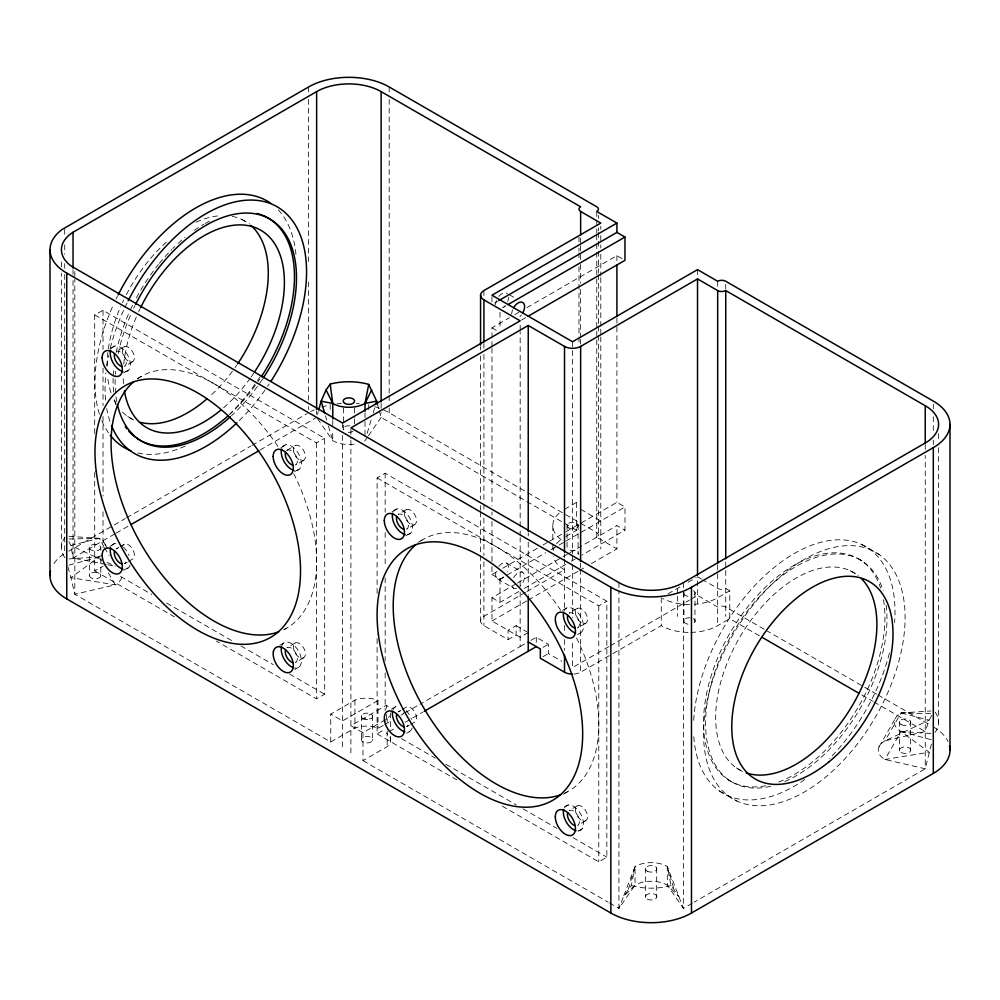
<?xml version="1.0" encoding="UTF-8"?>
<svg xmlns="http://www.w3.org/2000/svg" width="1000" height="1000" viewBox="0 0 1000 1000"><rect width="100%" height="100%" fill="white"/><g stroke="black" fill="none" stroke-linecap="round" stroke-linejoin="round"><path stroke-width="0.75" stroke-dasharray="5 3.75" d="M61.413 547.612L61.425 273.163M61.425 266.925L61.425 259.125M520.163 592.075L520.15 646.587L419.975 704.262M520.163 585.837L520.163 537.513M520.163 535.95L520.163 528.15M520.163 526.6L520.175 331.737M520.175 330.175L520.188 322.375M609.5 902.938L618.925 908.388L623.413 896.7L631.35 885.487L635.05 866.5A22.8 13.162 0 0 1 667.3 866.5L683.413 908.388L692.875 902.925M931.388 744.1L925.25 768.763L694.225 902.15M317.462 414.438L318.275 411.488M628.375 889.3L635.05 866.5L635.05 885.113L618.925 908.388L618.925 590.4M367.163 433.35L371.475 418.725M373.2 412.863L375.35 405.55M930.962 733.475L901.062 731.538L929.175 752.212L884.938 759.463L901.062 731.538A22.8 13.162 0 0 1 901.062 712.925L929.175 720.163L884.938 740.85L925.25 731.538L929.175 720.163L932.487 713.713L901.062 712.925L884.938 740.85A22.8 13.162 0 0 0 884.938 759.463L925.25 768.763L925.25 455.462M635.05 866.5L623.413 896.7L635.05 885.113A22.8 13.162 0 0 1 667.3 885.113L678.938 896.7L671 885.487L667.3 866.5L667.3 885.113L683.413 908.388L683.413 590.4M879.038 746.75L895.163 718.825M367.55 436.987L365.012 440.662A22.8 13.162 0 0 1 362.762 441.8M368.4 435.763L381.125 417.4L381.125 412.713M101.1 555.638A22.8 13.162 0 0 1 99.138 556.925L70.888 577.675L74.812 594.25L330.75 742.013L354.938 728.05A20.412 11.787 0 0 1 375.312 727.362L378 728.425L383.413 725.3M109.887 349.012L115.262 345.913M124.087 346.838L116.025 351.488A8.55 4.938 60 0 1 124.575 356.425A8.55 4.938 60 0 1 124.575 366.3L132.637 361.637M123.663 372.85L129.037 369.75M137.162 378.775L141.188 376.45M494.65 302.975L497.337 301.425M68.75 551.213L125.337 518.538M126.688 517.762L250.65 446.188M251.988 445.412L307.238 413.525M502.713 307.638L505.4 306.087M114.763 533.95L73.037 558.038L70.888 545.5L68.888 541.638M116.1 533.175L128.212 526.188M260.113 450.025L316.637 417.4M109.887 546.462L115.262 543.362M280.887 447.738L286.262 444.637M491.962 346.538L491.962 327.8L509.438 317.712M514.812 314.613L518.837 312.288M526.9 307.638L616.912 255.662L624.975 260.325M118.713 547.388L116.025 548.938A8.55 4.938 60 0 1 118.737 548.7M120.062 546.613L124.087 544.288M287.025 450.213L295.087 445.562M521.525 320.05L525.55 317.712M127.263 562.2L124.575 563.75A8.55 4.938 60 0 0 126.15 561.525M128.613 561.425L132.637 559.1A8.55 4.938 60 0 0 131.387 547.388A8.55 4.938 60 0 0 122.525 546.512M303.637 460.363L295.575 465.025A8.55 4.938 60 0 0 294.325 453.312A8.55 4.938 60 0 0 285.462 452.438M123.663 570.3L129.037 567.2M294.65 471.575L300.025 468.475M377.1 593.387L377.1 477.887L385.163 473.237L606.838 601.225L606.838 857.188L598.775 861.85L500.1 804.875M392.025 511.9L397.4 508.8M406.225 509.725L398.162 514.375A8.55 4.938 60 0 1 406.712 519.312A8.55 4.938 60 0 1 406.712 529.188L414.775 524.525M405.788 535.737L411.163 532.638M417.95 542.438L423.325 539.338M283.85 629.75L286.537 628.2M279.775 645.3L283.812 642.962M295.087 643.012L287.025 647.663A8.55 4.938 60 0 1 295.575 652.6A8.55 4.938 60 0 1 295.575 662.475L303.637 657.825M564.513 509.312L576.613 502.325L579.3 503.875M294.775 669.5L298.8 667.175M491.962 566.663L491.962 574.462L497.337 571.362M502.713 568.263L537.65 548.088M543.025 544.987L548.4 541.888M549.738 541.112L564.513 532.575M565.862 531.8L616.912 502.325L624.975 506.987L624.975 530.25L581.987 555.075M565.862 536.462L576.613 530.25L576.613 502.325M491.962 574.462L500.025 579.125L545.712 552.75M551.087 549.65L557.8 545.763M559.138 544.987L564.513 541.888M565.862 541.112L624.975 506.987M528.212 632.625L520.15 637.275L491.962 621L491.962 597.737L516.15 583.775M517.5 583L568.55 553.525M569.888 552.75L616.912 525.6L624.975 530.25M491.962 597.737L500.025 602.388L518.837 591.525M524.212 588.425L565.862 564.388M571.237 561.275L575.262 558.95M525.55 592.3L483.913 616.35A11.4 6.587 0 0 0 483.913 625.662L508.062 639.6L516.125 634.95L516.125 625.638L508.062 630.3L508.062 639.6M526.9 591.525L564.513 569.812A39.9 23.038 0 0 1 553.175 556.525M330.75 742.013L330.75 714.087L354.938 700.125A20.412 11.787 0 0 1 375.312 699.438L378 700.5L378 728.425M491.962 621L526.9 600.837M528.237 600.062L577.95 571.362M579.3 570.588L586.013 566.712M591.388 563.612L616.912 548.875L616.912 525.6M378 700.5L342.575 720.913L330.75 714.087M350.9 440.337L350.9 725.713L386.388 705.225L388.45 706.988A20.387 11.775 0 0 1 389.738 708.9M391.438 709.137L395.462 706.812M562.562 610.337L566.6 608.013M400.85 710.275L398.162 711.825A8.55 4.938 60 0 1 404 713.388M402.2 709.5L406.225 707.175A8.55 4.938 60 0 1 414.775 712.113A8.55 4.938 60 0 1 414.775 721.988L410.75 724.312M577.225 608.45L569.163 613.1A8.55 4.938 60 0 1 577.712 618.038A8.55 4.938 60 0 1 577.712 627.913L585.775 623.25M350.9 725.713L362.987 732.7L387.175 718.737A20.387 11.775 0 0 0 389.513 715.975M520.15 646.587L528.212 641.925M530.925 640.4L536.3 637.288L548.4 644.275L548.4 653.587L561.825 661.338M377.1 638.65L377.1 733.863L385.163 729.212M377.1 477.887L598.775 605.875L606.838 601.225M389.087 731.587L395.85 727.688M405.3 722.237L422.863 712.087M543.025 647.375L548.4 644.275M409.4 725.088L406.712 726.637A8.55 4.938 60 0 0 408.462 722.087M406.725 733.213L409.412 731.663M577.587 634.55L580.275 633M362.987 732.7L362.987 760.625L387.175 746.663A20.387 11.775 0 0 0 388.45 734.912L386.388 733.15M543.025 656.688L548.4 653.587M667.962 593.862L681.4 586.1M688.112 582.225L696.175 577.562M608.85 646.6L572.575 667.55L572.575 639.487M610.2 645.825L689.463 600.062M690.8 599.288L697.525 595.413L717.675 607.038A5.7 3.287 0 0 1 725.738 607.038L764.825 629.612M574.062 674.075A11.4 6.587 0 0 0 580.638 672.2L611.538 654.362M612.888 653.587L661.25 625.662A39.9 23.038 0 0 0 689.463 632.4M759.425 635.8L729.762 618.675L729.762 590.75L717.675 597.737A39.9 23.038 0 0 1 694.675 604.288M690.763 632.388A39.9 23.038 0 0 0 717.675 625.662L729.762 618.675M563.3 794.188L568.675 791.087M564.362 807.3L568.4 804.975M577.225 805.9L569.163 810.55A8.55 4.938 60 0 1 577.712 815.487A8.55 4.938 60 0 1 577.712 825.362L585.775 820.713M578.138 831.137L582.163 828.812M384.775 724.525L391.538 720.625M401.012 715.175L403.725 713.612M405.075 712.837L418.612 705.037M94.7 433.475L94.7 314.85L103.025 310.35L324.7 438.338L324.7 694.3L316.375 698.8L216.35 641.062M94.7 314.85L316.375 442.837L324.7 438.338M94.7 472.488L94.7 570.825L103.025 566.325M671 885.487L668.625 886.175A45.6 26.325 0 0 1 633.725 886.175L631.35 885.487M69.062 565.087L99.138 556.925L101.438 560.925M105.625 545.9A22.8 13.162 0 0 0 99.138 538.312L70.888 545.5L101.388 559.763M69.075 558.9L99.138 556.925M901.062 712.925L930.962 710.975M69.062 539.025L99.138 538.312L103.75 546.287M362.987 718.737A5.7 3.287 0 0 0 372.525 717.262A5.7 3.287 0 0 0 365.55 713.238A5.7 3.287 0 0 0 362.987 718.737L371.05 718.737M69.1 536.325L99.138 538.312M106.213 564.487L73.037 558.038L73.037 275.9M107.725 564.775L113.75 565.95M901.062 731.538L932.487 740.05M106.938 562.35L115.262 566.237M509.288 294.7L514.663 297.8M491.962 327.8L500.025 332.45M861.675 544.475L879.212 554.6A142.5 82.275 -60 0 1 825.275 777.4A142.5 82.275 -60 0 1 708.5 695.062A142.5 82.275 -60 0 1 879.212 554.6M859.8 559.663L861.812 560.825M241.6 219.35L249.662 224M850.212 570.725L858.263 575.375M729.762 590.75L725.738 588.425A5.7 3.287 0 0 1 717.675 588.425L702.9 579.9M580.638 509.312L600.788 520.95M701.55 579.125L697.525 576.788L697.525 604.712M383.587 409.9A57 32.912 0 0 1 389.188 412.738L596.763 532.575A5.7 3.287 0 0 1 596.763 537.238L616.912 548.875M766.175 630.388L876.7 694.2M878.037 694.975L930.612 725.325M576.613 530.25L381.125 417.4L379.087 410.012M861.888 694.95L872.663 701.175M874.013 701.963L925.25 731.538M498.825 566.388A9.125 5.263 -60 0 1 506.6 563.075L522.725 572.388M497.488 578.875L513.612 588.175M516.125 625.638L526.875 631.85M127.762 416.525L134.475 420.412M736.363 767.9L743.088 771.775M728.713 780.075L730.725 781.25M719.375 790.95L736.912 801.075M120.6 576.462L151.688 594.412M166.562 603L232.787 641.237M240.9 645.925L273.337 664.65M289.562 674.013L324.7 694.3M401.375 738.575L435.175 758.088M445.988 764.325L516.275 804.9M523.038 808.812L556.825 828.312M573.05 837.688L606.838 857.188M94.7 570.825L174.45 616.862M377.1 733.863L456.85 779.9M362.987 760.625L608.15 902.163M317.488 418.625L332.762 440.662A22.8 13.162 0 0 0 357.612 443.512M105.037 544.212L108.875 550.862M104.513 547.625L109.113 555.6M108.35 572.888L115.262 584.85L74.812 594.25L74.812 279.375M325.438 415.788L326.725 420.188M328.45 426.037L332.762 440.662L332.762 429.8M667.3 866.5L673.975 889.3M377.463 404.113L378.688 408.537M67.925 566.85L70.888 577.675L115.262 584.85A22.8 13.162 0 0 0 121.737 573.825M938.6 433.725L938.6 441.525M938.6 447.762L938.6 722.225M933.3 404.225L933.3 408.9M933.3 416.688L933.3 432.275M933.3 440.075L933.3 444.75M925.25 444.55L925.25 449.4M910.6 721.375L910.6 751A5.7 3.287 0 0 1 901.062 752.475A5.7 3.287 0 0 1 903.612 746.975A5.7 3.287 0 0 1 910.6 751M899.587 721.375L899.587 751M725.738 284.375L725.738 289.05M725.738 561.838L725.738 616.35M717.675 281.262L717.675 289.05M717.675 564.963L717.675 625.662M697.525 269.625L697.525 277.425M694.963 592.225L694.963 621.862M683.95 592.225L683.95 621.862M683.413 582.6L683.413 588.837M677.375 588.425L677.375 594.637M677.375 596.188L677.375 616.35M661.25 597.737L661.25 625.662M656.675 867.975L656.675 897.6A5.7 3.287 0 0 1 647.138 899.075A5.7 3.287 0 0 1 649.7 893.575A5.7 3.287 0 0 1 656.675 897.6M645.662 867.975L645.662 897.6M618.925 582.6L618.925 588.837M616.912 255.662L616.912 261.913M616.912 318.113L616.912 502.325M600.788 226.213L600.788 229.325M600.788 235.562L600.788 243.363M600.788 244.925L600.788 248.038M600.788 254.275L600.788 276.112M600.788 277.675L600.788 327.575M600.788 329.125L600.788 335.375M600.788 336.925L600.788 548.875M598.775 605.875L598.775 861.85M598.425 215.362L598.425 218.475M598.425 227.825L598.425 230.95M598.425 232.512L598.425 249.65M598.425 251.213L598.425 273.038M598.425 274.6L598.425 324.475M598.425 326.037L598.425 333.825M598.425 335.387L598.425 534.913M596.763 211.45L596.763 233.275M596.763 234.838L596.763 537.238M580.638 237.963L580.638 244.225M580.638 245.763L580.638 262.938M580.638 264.475L580.638 283.212M580.638 289.425L580.638 337.788M580.638 339.325L580.638 344.038M580.638 563.088L580.638 567.762M580.638 569.325L580.638 672.2M578.975 237.2L578.975 241.875M578.975 248.113L578.975 251.238M578.975 252.787L578.975 260.587M578.975 266.825L578.975 335.438M578.975 337L578.975 344.8M578.088 524.75L578.088 554.375A5.7 3.287 0 0 0 575.425 550.675A5.7 3.287 0 0 0 568.55 551.2M572.575 341.763L572.575 553.75M572.575 555.312L572.575 563.112M572.575 564.663L572.575 617.663M567.075 524.75L567.075 549.725M564.513 553.737L564.513 557.4M564.513 558.95L564.513 611.413M564.513 625.438L564.513 633.225M564.513 639.462L564.513 650.375M552.825 525.6L552.825 542.663M552.825 544.212L552.825 551.975M536.3 637.288L536.3 643.5M528.237 532.825L528.237 535.938M528.237 542.175L528.237 595.175M500.025 312.288L500.025 329.35M500.025 579.125L500.025 602.388M491.962 296.775L491.962 302.975M491.962 348.1L491.962 505.775M491.962 512.013L491.962 515.138M491.962 521.388L491.962 565.1M483.913 290.575L483.913 296.8M483.913 343.525L483.913 348.25M483.913 354.438L483.913 502.562M483.913 504.075L483.913 511.912M483.913 518.1L483.913 555.562M483.913 561.75L483.913 625.662M480.562 346.662L480.562 349.775M480.562 356.012L480.562 499.425M480.562 505.662L480.562 510.337M480.562 511.887L480.562 553.975M480.562 555.538L480.562 621M390.538 712.962L390.538 728.475M390.538 736.237L390.538 740.888M389.188 86.962L389.188 93.2M389.188 99.425L389.188 394.038M389.188 395.6L389.188 401.825M389.188 408.062L389.188 412.738M387.175 718.737L387.175 721.838M387.175 731.15L387.175 746.663M386.388 705.225L386.388 708.337M386.388 714.538L386.388 720.738M385.163 473.237L385.163 512.263M385.163 532.55L385.163 566.888M385.163 577.812L385.163 660.537M385.163 673.025L385.163 710.475M381.125 403.363L381.125 411.163M372.525 715.562L372.525 740.537A5.7 3.287 0 0 1 362.987 742.013A5.7 3.287 0 0 1 365.55 736.5A5.7 3.287 0 0 1 372.525 740.537M368.713 404.613L368.713 412.362M365.012 412.738L365.012 437.562M361.512 715.562L361.512 740.537M354.938 700.125L354.938 728.05M354.387 408.013L354.387 417.475M354.387 418.875L354.387 426.625M350.9 429.425L350.9 438.775M350.9 730.375L350.9 753.637M343.375 408.013L343.375 423.675M343.375 425.075L343.375 429.888A5.7 3.287 0 0 1 350.363 425.85M342.575 423.05L342.575 429.288M342.575 435.525L342.575 748.838M332.762 420.5L332.762 428.25M330.2 404.288L330.2 412.038M316.637 411.163L316.637 414.275M316.375 442.837L316.375 698.8M308.587 86.962L308.587 93.2M308.587 99.425L308.587 261.537M308.587 281.8L308.587 400.275M308.587 406.5L308.587 409.625M103.025 310.35L103.025 349.375M103.025 368.1L103.025 405.562M103.025 416.488L103.025 496.087M103.025 511.688L103.025 547.587M100.8 547.725A5.7 3.287 0 0 1 92.112 550.425A5.7 3.287 0 0 1 92.4 544.725A5.7 3.287 0 0 1 100.8 547.725L100.8 550.825M100.8 558.575L100.8 575.65A5.7 3.287 0 0 1 92.112 578.35A5.7 3.287 0 0 1 92.4 572.65A5.7 3.287 0 0 1 100.8 575.65M89.412 547.525L89.412 575.45M74.812 271.588L74.812 277.812M73.037 269.675L73.037 274.35M64.7 229.325L64.7 235.55M64.7 244.913L64.7 254.262M64.7 263.612L64.7 268.288M64.7 274.525L64.7 553.538L61.825 555.45A57.2 33.025 0 0 0 52.462 565.962M935.125 712.15A45.6 26.325 0 0 1 935.125 732.3M310.75 411.55A57 32.912 0 0 1 314.188 409.9M321.688 407.088A57 32.912 0 0 1 329.862 404.988M337.038 403.825A57 32.912 0 0 1 341.45 403.387M356.325 403.387A57 32.912 0 0 1 359.275 403.65M374.762 406.688A57 32.912 0 0 1 379.925 408.413M563.812 611.5A14.25 8.225 60 0 1 580.212 615.812A14.25 8.225 60 0 1 577.312 633.488M137.487 378.825A145.35 83.912 60 0 1 278.55 447.438M293.738 473.75A145.35 83.912 60 0 1 283.962 629.587M393.713 510.925A14.25 8.225 60 0 1 410.438 519.312A14.25 8.225 60 0 1 405.05 534.525M770.85 786.225A128.25 74.05 -60 0 1 731.9 634.438A128.25 74.05 -60 0 1 883.125 590.763M886.137 605.087A128.25 74.05 -60 0 1 782.763 782.375M259.625 379.25A128.25 74.05 -60 0 1 257.938 381.7M255.375 385.312A128.25 74.05 -60 0 1 229.55 414.5M115.688 404.65A128.25 74.05 -60 0 1 114.325 397.775M113.6 391.987A128.25 74.05 -60 0 1 113.175 377.175M113.225 375.775A128.25 74.05 -60 0 1 113.6 370.087M116.2 352.438A128.25 74.05 -60 0 1 129.2 312.462M130.425 309.775A128.25 74.05 -60 0 1 132.988 304.425M136.4 297.812A128.25 74.05 -60 0 1 148.8 277.45M150.488 275.025A128.25 74.05 -60 0 1 158.45 264.462M159.362 263.325A128.25 74.05 -60 0 1 171.788 249.462M172.775 248.475A128.25 74.05 -60 0 1 174.762 246.513M178.038 243.438A128.25 74.05 -60 0 1 184.938 237.425M194.312 230.3A128.25 74.05 -60 0 1 203.787 224.25M205.15 223.487A128.25 74.05 -60 0 1 210.562 220.637M693.713 720.312A142.5 82.275 -60 0 1 802.163 549.312A142.5 82.275 -60 0 1 894.587 622.587M889.412 653.188A142.5 82.275 -60 0 1 829.375 758.65M804.788 779.5A142.5 82.275 -60 0 1 693.713 735.525M420.838 540.875A145.35 83.912 60 0 1 560.675 610.325M576.538 638A145.35 83.912 60 0 1 564.775 793.112M236.737 365.175A114 65.812 -60 0 1 235.05 367.612M232.45 371.2A114 65.812 -60 0 1 209.112 397M133.725 419.975A114 65.812 -60 0 1 122.45 412.025M116.237 404.025A114 65.812 -60 0 1 114.025 400.037M111 392.688A114 65.812 -60 0 1 107.5 375.675M107.062 366.2A114 65.812 -60 0 1 120.638 306.637M122.45 302.6A114 65.812 -60 0 1 123.713 299.925M126.375 294.6A114 65.812 -60 0 1 168.562 240.263M196.088 222.225A114 65.812 -60 0 1 220.45 215.7M232.275 216.375A114 65.812 -60 0 1 247.575 222.787M282.575 446.763A14.25 8.225 60 0 1 298.425 453.5A14.25 8.225 60 0 1 296.337 470.6M933.3 726.888A57 32.912 0 0 1 948.062 741.637M742.325 771.35A114 65.812 -60 0 1 739.275 638.125A114 65.812 -60 0 1 856.175 574.163M281.45 646.975A14.25 8.225 60 0 1 298.038 650.3A14.25 8.225 60 0 1 294.425 667.938M564.712 807.1A14.25 8.225 60 0 1 581.425 815.487A14.25 8.225 60 0 1 576.05 830.7M253.688 373.25A114 65.812 -60 0 1 251.175 376.912M250.312 378.125A114 65.812 -60 0 1 221.725 409.363M123.5 383.663A114 65.812 -60 0 1 123.188 376.887M123.763 364.062A114 65.812 -60 0 1 136.762 315.95M138.575 311.913A114 65.812 -60 0 1 139.838 309.225M765.812 785.725A128.25 74.05 -60 0 1 730.438 632.3A128.25 74.05 -60 0 1 880.638 588.125M883.475 599.65A128.25 74.05 -60 0 1 778.075 782.25M262.462 379.175A128.25 74.05 -60 0 1 259.113 384.075M257.387 386.475A128.25 74.05 -60 0 1 231.562 415.662M116.825 401.737A128.25 74.05 -60 0 1 115.938 396.062M115.612 393.15A128.25 74.05 -60 0 1 115.312 375.525M115.4 374.113A128.25 74.05 -60 0 1 115.612 371.25M118.212 353.6A128.25 74.05 -60 0 1 131.225 313.625M133.7 308.263A128.25 74.05 -60 0 1 135 305.587M412.113 728.062A14.25 8.225 60 0 1 406.488 732.225M392.762 710.4A14.25 8.225 60 0 1 398.387 706.237M406.225 710.638A14.25 8.225 60 0 1 411.512 719.425M111.575 348.038A14.25 8.225 60 0 1 128.3 356.425A14.25 8.225 60 0 1 122.912 371.637M111.575 545.487A14.25 8.225 60 0 1 117.7 543.6M123.425 547.087A14.25 8.225 60 0 1 129.037 555.562M130.037 564.975A14.25 8.225 60 0 1 125.337 569.325M352.912 431.362A5.7 3.287 0 0 1 347.413 432.212M693.487 618.675A5.7 3.287 0 0 1 693.487 623.337M687.987 624.188A5.7 3.287 0 0 1 683.95 620.15A5.7 3.287 0 0 1 690.938 617.825M693.487 590.75A5.7 3.287 0 0 1 693.487 595.413M687.987 596.263A5.7 3.287 0 0 1 683.95 593.938M269.212 383.938A142.5 82.275 -60 0 1 267.562 386.413M265.025 390.062A142.5 82.275 -60 0 1 238.938 420.875M109.975 421.413A142.5 82.275 -60 0 1 106.725 408.537M105.6 400.15A142.5 82.275 -60 0 1 105.862 372.975M106.788 365.763A142.5 82.275 -60 0 1 108.625 355.462M110.3 348.162A142.5 82.275 -60 0 1 124.288 308.8M124.913 307.462A142.5 82.275 -60 0 1 127.5 302.125M278.263 209.925A142.5 82.275 -60 0 1 295.938 254.3M259.962 376.875A142.5 82.275 -60 0 1 257.488 380.6M254.95 384.25A142.5 82.275 -60 0 1 229.862 414.075M185.2 446.112A142.5 82.275 -60 0 1 136.5 452.638M108.462 432.875A142.5 82.275 -60 0 1 101.388 419.663M99.438 414.2A142.5 82.275 -60 0 1 113.6 304.337M116.112 298.975A142.5 82.275 -60 0 1 117.425 296.3M521.388 314.938A9.125 5.263 -60 0 1 519.837 316.575M511.712 314.075A9.125 5.263 -60 0 1 512.587 309.85M498.825 296.45A9.125 5.263 -60 0 1 507.625 294.1M508.488 297.312A9.125 5.263 -60 0 1 507.625 301.537M505.275 305.625A9.125 5.263 -60 0 1 503.713 307.275M495.6 304.762A9.125 5.263 -60 0 1 496.463 300.538M513.612 577.65A9.125 5.263 -60 0 1 523.75 573.337A9.125 5.263 -60 0 1 519.837 586.512M516.5 588.438A9.125 5.263 -60 0 1 511.712 584M506.6 563.075A9.125 5.263 -60 0 1 507.625 571.475M503.713 577.2A9.125 5.263 -60 0 1 496.925 578.462A9.125 5.263 -60 0 1 496.463 570.475M689.463 604.487A39.9 23.038 0 0 1 662.5 598.425M553.175 550.513A39.9 23.038 0 0 1 554.188 547.562M556.562 543.787A39.9 23.038 0 0 1 561.075 539.5M561.075 539.625A39.9 23.038 0 0 1 561.075 511.575M64.887 557.712A45.7 26.387 0 0 1 64.912 537.513M647.138 871.15A5.7 3.287 0 0 0 656.675 869.675A5.7 3.287 0 0 0 649.7 865.65A5.7 3.287 0 0 0 647.138 871.15M901.062 724.55A5.7 3.287 0 0 0 910.6 723.075A5.7 3.287 0 0 0 903.612 719.05A5.7 3.287 0 0 0 901.062 724.55M575.662 808.125A8.55 4.938 60 0 0 583.062 820.95A8.55 4.938 60 0 0 585.775 810.837A8.55 4.938 60 0 0 575.662 808.125M122.525 349.062A8.55 4.938 60 0 0 129.925 361.887A8.55 4.938 60 0 0 132.637 351.775A8.55 4.938 60 0 0 122.525 349.062M293.525 447.788A8.55 4.938 60 0 0 300.925 460.613A8.55 4.938 60 0 0 303.637 450.5A8.55 4.938 60 0 0 293.525 447.788M575.662 610.675A8.55 4.938 60 0 0 583.062 623.5A8.55 4.938 60 0 0 585.775 613.387A8.55 4.938 60 0 0 575.662 610.675M293.525 645.238A8.55 4.938 60 0 0 300.925 658.062A8.55 4.938 60 0 0 303.637 647.95A8.55 4.938 60 0 0 293.525 645.238M404.663 511.95A8.55 4.938 60 0 0 412.062 524.775A8.55 4.938 60 0 0 414.775 514.663A8.55 4.938 60 0 0 404.663 511.95M568.55 527.925A5.7 3.287 0 0 0 578.088 526.45A5.7 3.287 0 0 0 571.1 522.425A5.7 3.287 0 0 0 568.55 527.925"/><path stroke-width="1.5" d="M365.012 411.188L365.012 403.438L368.713 384.438L366.337 383.762A45.6 26.325 0 0 0 331.438 383.762L330.2 384.113L326.087 389.938L321.125 401.163L318.675 410.012M375.788 404.087L376.65 401.163L368.713 384.438M324.575 412.863L321.125 401.163L332.762 403.438A22.8 13.162 0 0 0 365.012 403.438L371.688 389.938M73.037 232.262L70.888 233.675A45.775 26.425 0 0 0 70.888 265.85L342.575 423.05L520.188 320.825L483.913 299.875A11.4 6.587 0 0 1 483.913 290.575L600.788 223.088L580.638 211.45A5.7 3.287 0 0 1 580.638 206.8L381.125 91.613A45.6 26.325 0 0 0 316.637 91.613L73.037 232.262L73.037 268.113M498.688 300.65L616.912 232.4L616.912 223.088L491.962 295.225L572.575 341.763L697.525 269.625L717.675 281.262A5.7 3.287 0 0 1 725.738 281.262L933.3 401.1A57 32.912 0 0 1 933.3 447.638L933.3 773.425L691.475 913.037A57 32.912 0 0 1 610.862 913.037L66.75 598.9A57.2 33.025 0 0 1 50.487 571.237M508.088 304.538L624.975 237.05L624.975 260.325L528.237 316.163M130.912 524.625L258.762 450.812M528.237 325.475L350.9 427.863L618.925 582.6A45.6 26.325 0 0 0 683.413 582.6L925.25 442.987A45.6 26.325 0 0 0 925.25 405.75L725.738 290.575A5.7 3.287 0 0 1 717.675 290.575L697.525 278.938L580.638 346.413A11.4 6.587 0 0 1 564.513 346.413L528.237 325.475L528.237 531.263M424.212 711.312L536.3 646.6M616.912 223.088L596.763 211.45A5.7 3.287 0 0 0 596.763 206.8L389.188 86.962A57 32.912 0 0 0 308.587 86.962L61.825 229.662A57.2 33.025 0 0 0 66.75 273.113L610.862 587.263A57 32.912 0 0 0 691.475 587.263L933.3 447.638M365.012 403.438L376.65 401.163L377.463 404.113M616.912 232.4L624.975 237.05M762.125 637.362L859.188 693.4M528.237 641.95L540.337 648.925L540.337 658.238L564.513 672.2A11.4 6.587 0 0 0 572.575 674.125M326.087 389.938L332.762 403.438L332.762 418.95M330.2 384.113L332.762 403.438M950 424.375L950 750.15M925.25 405.75L925.25 443.162M725.738 290.575L725.738 558.8M717.675 290.575L717.675 563.475M697.525 278.938L697.525 575.237M691.475 587.263L691.475 913.037M616.912 265.038L616.912 316.55M610.862 587.263L610.862 913.037M580.638 211.45L580.638 234.85M580.638 346.413L580.638 561.525M564.513 346.413L564.513 552.175M564.513 655.05L564.513 672.2M528.237 596.737L528.237 651.25M483.913 299.875L483.913 341.962M480.562 295.225L480.562 345.1M381.125 91.613L381.125 401.812M316.637 91.613L316.637 409.6M66.75 273.113L66.75 598.9M50 249.762L50 575.55M949.513 745.863A57 32.912 0 0 1 933.3 773.425M575.662 633.138A14.25 8.225 60 0 1 563.513 612.775M250.837 225.375A114 65.812 -60 0 1 237.575 363.95M206.775 399.05A114 65.812 -60 0 1 140.287 422.312M135.662 304.25A128.25 74.05 -60 0 1 269.925 219.062A128.25 74.05 -60 0 1 263.288 377.938M230.425 416.7A128.25 74.05 -60 0 1 117.387 404.475M405.05 534.525A14.25 8.225 60 0 1 392.7 513.15M278.55 631.9A145.35 83.912 60 0 1 141.188 544.288A145.35 83.912 60 0 1 133.988 381.525M575 825.6A8.55 4.938 60 0 1 567.6 812.775M257.087 213.475A128.25 74.05 -60 0 1 261.275 376.775M228.4 415.538A128.25 74.05 -60 0 1 136.4 437.95M135.35 437.188A128.25 74.05 -60 0 1 128.613 430.925M126.888 428.862A128.25 74.05 -60 0 1 125.25 426.662M122.912 569.087A14.25 8.225 60 0 1 110.575 547.712M560.675 794.788A145.35 83.912 60 0 1 423.325 707.175A145.35 83.912 60 0 1 416.125 544.412M575 628.15A8.55 4.938 60 0 1 567.6 615.325M293.913 470.363A14.25 8.225 60 0 1 281.575 448.988M140.488 307.887A114 65.812 -60 0 1 260.413 230.025A114 65.812 -60 0 1 254.513 372.013M220.55 410.337A114 65.812 -60 0 1 124.4 390.962M861.488 578.675A114 65.812 -60 0 1 852.062 706A114 65.812 -60 0 1 746.2 772.887M121.875 366.538A8.55 4.938 60 0 1 114.462 353.713M292.863 662.712A8.55 4.938 60 0 1 285.462 649.887M404 726.875A8.55 4.938 60 0 1 396.6 714.05M576.05 830.7A14.25 8.225 60 0 1 563.7 809.325M292.863 465.262A8.55 4.938 60 0 1 285.462 452.438M293.175 667.588A14.25 8.225 60 0 1 281.45 646.975M121.875 563.987A8.55 4.938 60 0 1 114.462 551.163M122.912 371.637A14.25 8.225 60 0 1 110.575 350.262M404 529.425A8.55 4.938 60 0 1 396.6 516.6M404.837 731.925A14.25 8.225 60 0 1 392.488 711.7M128.162 300.788A142.5 82.275 -60 0 1 276.675 206.513A142.5 82.275 -60 0 1 270.837 381.45M236.938 422.812A142.5 82.275 -60 0 1 111.463 425.475M130.963 450.838A142.5 82.275 -60 0 1 110.275 435.3M118.088 294.975A142.5 82.275 -60 0 1 270.613 203.225M513.612 307.712A9.125 5.263 -60 0 1 522.725 302.45A9.125 5.263 -60 0 1 522.725 312.987M344.85 403.438A5.7 3.287 0 0 0 354.387 401.962A5.7 3.287 0 0 0 347.413 397.925A5.7 3.287 0 0 0 344.85 403.438M829.15 761.712A114 65.812 -60 0 0 872.3 583.475A114 65.812 -60 0 0 735.725 695.837A114 65.812 -60 0 0 829.15 761.712M555.55 622.05A14.25 8.225 60 0 0 572.212 637.65A14.25 8.225 60 0 0 568.362 615.775A14.25 8.225 60 0 0 555.55 622.05M96.237 471.587A145.35 83.912 60 0 0 262.425 641.213A145.35 83.912 60 0 0 234.575 422.1A145.35 83.912 60 0 0 96.237 471.587M384.3 520.612A14.25 8.225 60 0 0 399.412 539.425A14.25 8.225 60 0 0 399.412 519.263A14.25 8.225 60 0 0 384.3 520.612M102.163 555.188A14.25 8.225 60 0 0 117.287 573.987A14.25 8.225 60 0 0 117.287 553.837A14.25 8.225 60 0 0 102.163 555.188M378.363 634.475A145.35 83.912 60 0 0 544.562 804.1A145.35 83.912 60 0 0 516.712 584.987A145.35 83.912 60 0 0 378.363 634.475M273.163 456.45A14.25 8.225 60 0 0 288.275 475.25A14.25 8.225 60 0 0 288.275 455.1A14.25 8.225 60 0 0 273.163 456.45M273.387 651.625A14.25 8.225 60 0 0 286.363 672.588A14.25 8.225 60 0 0 289.975 654.95A14.25 8.225 60 0 0 273.387 651.625M384.588 721.012A14.25 8.225 60 0 0 401.35 736.312A14.25 8.225 60 0 0 397.188 714.338A14.25 8.225 60 0 0 384.588 721.012M555.3 816.8A14.25 8.225 60 0 0 570.413 835.6A14.25 8.225 60 0 0 570.413 815.45A14.25 8.225 60 0 0 555.3 816.8M102.163 357.725A14.25 8.225 60 0 0 117.287 376.525A14.25 8.225 60 0 0 117.287 356.375A14.25 8.225 60 0 0 102.163 357.725"/></g></svg>
